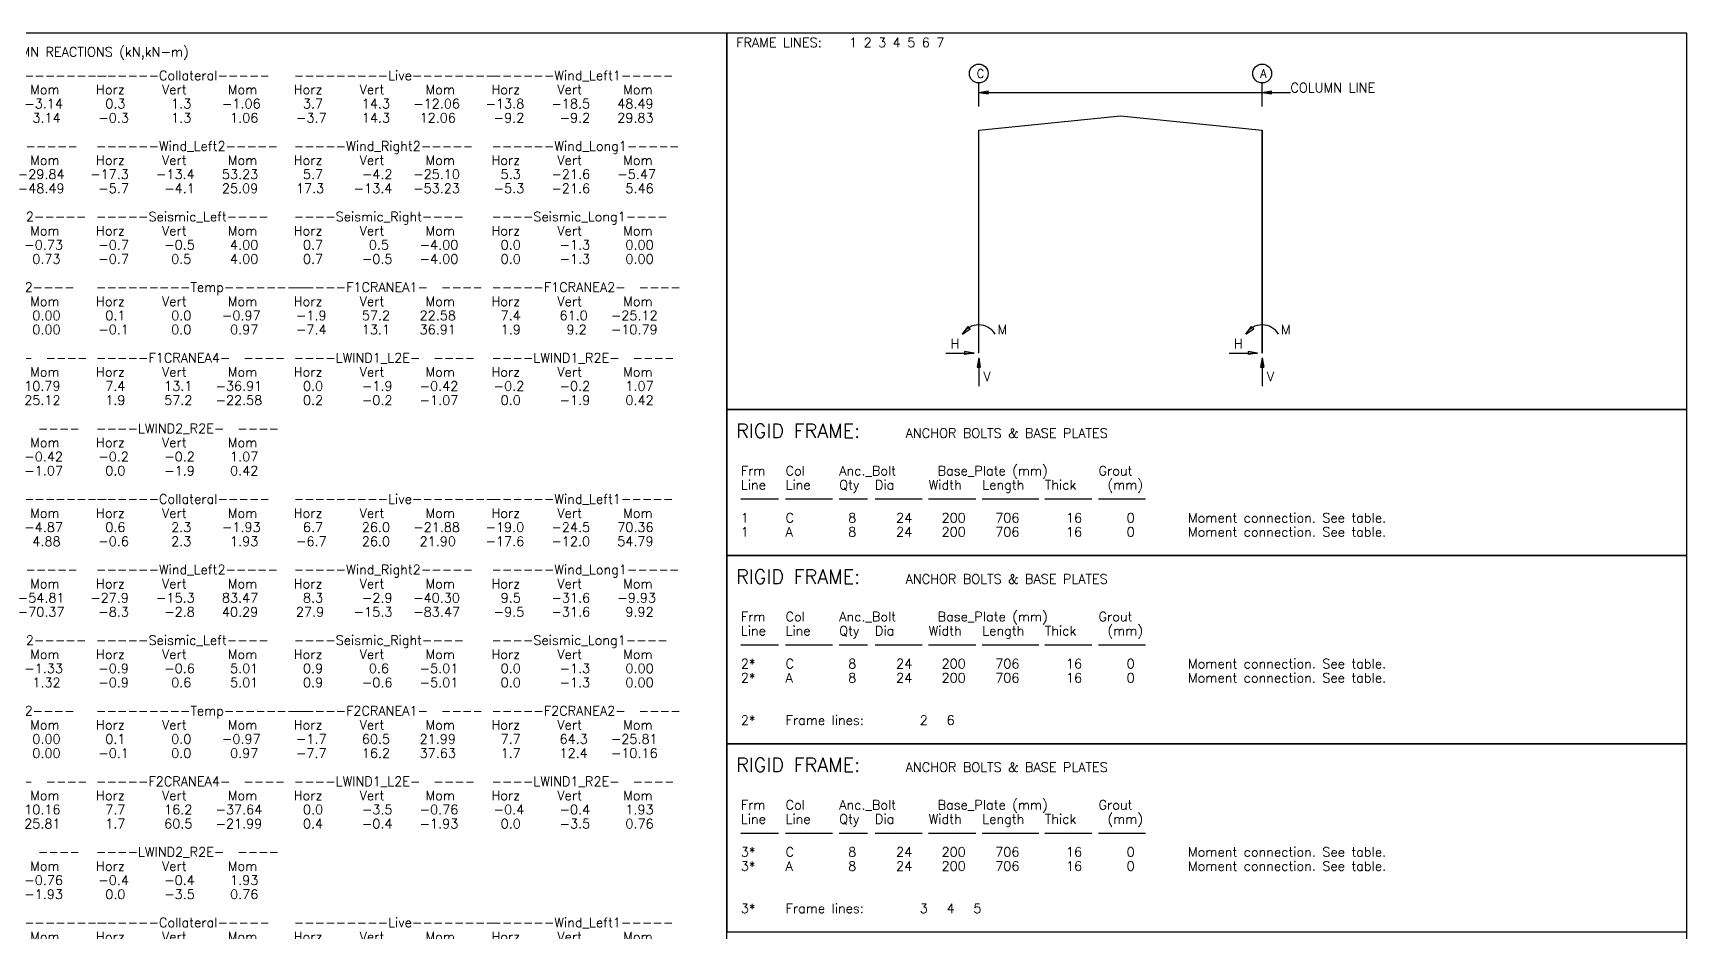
# Model space of a CAD drawing. Extents: x 0 to 63438, y 0 to 44860.
# Drawn here: x 31719 to 63438, y 27618 to 44860 of the extents above; entities that cross this region are included whole.
import ezdxf

# ---------------------------------------------------------------- set-up
doc = ezdxf.new("R2010")
doc.units = 0
doc.linetypes.add('CONTIN', pattern=[0])
doc.layers.get('0').update_dxf_attribs({"linetype": 'CONTIN'})
for name, color, linetype in [('1', 7, 'CONTIN'), ('13', 1, 'CONTIN'), ('14', 7, 'CONTIN'), ('20', 7, 'CONTIN'), ('22', 7, 'CONTIN'), ('26', 7, 'CONTIN')]:
    doc.layers.add(name, color=color, linetype=linetype)
doc.styles.add('SIMPLEX', font='SIMPLEX')

# ---------------------------------------------------------------- blocks, each defined once
blk = doc.blocks.new('MARROW')
for p, q in [((0, 0), (-2.54, 0.42)), ((-2.54, 0.42), (-2.54, -0.42)), ((0, 0), (-2.54, -0.42))]:
    blk.add_line(p, q)
blk = doc.blocks.new('RFRM-1', base_point=(-4833.298, 6138.369))
for p, q in [((13581.807, 6138.369), (-4833.298, 6138.369)), ((-4833.298, 6138.369), (-4833.298, -1083.242)), ((13581.807, -1083.242), (13581.807, 6138.369)), ((-4833.298, -1083.242), (13581.807, -1083.242))]:
    blk.add_line(p, q)
at = {"layer": '1'}
for p, q in [((0, 4730.155), (0, 5181.505)), ((5436.365, 4730.155), (5436.365, 5181.505)), ((0, 5000.965), (5977.987, 5000.965)), ((0, 4277.796), (2718.183, 4549.615)), ((2718.183, 4549.615), (5436.365, 4277.796)), ((0, 0), (0, 4277.796)), ((0, 0), (0, 4277.796)), ((5436.365, 4277.796), (5436.365, 0)), ((5436.365, 0), (5436.365, 4277.796)), ((-631.891, 0), (-90.27, 0)), ((4804.475, 0), (5346.095, 0)), ((0, -90.27), (0, -631.891)), ((5436.365, -90.27), (5436.365, -631.891))]:
    blk.add_line(p, q, dxfattribs=at)
for centre in [(0, 180.54), (5436.365, 180.54)]:
    blk.add_arc(centre, 361.081, 30, 150, dxfattribs=at)
at = {"layer": '13'}
for centre in [(0, 5362.045), (5436.365, 5362.045)]:
    blk.add_circle(centre, 180.54, dxfattribs=at)
at = {"layer": '1', "xscale": 71.079, "yscale": 71.079, "zscale": 71.079}
for p, rotation in [((0, 5000.965), 180), ((5436.365, 5000.965), 180), ((-312.705, 361.081), -135), ((5123.661, 361.081), -135), ((0, -90.27), 90), ((5436.365, -90.27), 90)]:
    blk.add_blockref('MARROW', p, dxfattribs=dict(at, rotation=rotation))
for p in [(-90.27, 0), (5346.095, 0)]:
    blk.add_blockref('MARROW', p, dxfattribs=at)
at = {"layer": '13', "style": 'SIMPLEX'}
for s, p in [('C', (-40.622, 5280.802)), ('A', (5395.744, 5280.802))]:
    blk.add_text(s, height=162.486, dxfattribs=at).set_placement(p)
at = {"layer": '14', "style": 'SIMPLEX'}
for s, p in [('FRAME LINES:', (-4652.758, 5867.559)), ('1 2 3 4 5 6 7', (-2486.275, 5867.559)), ('COLUMN LINE', (5977.987, 5000.965)), ('M', (361.081, 361.081)), ('M', (5797.446, 361.081)), ('H', (-541.621, 90.27)), ('H', (4894.745, 90.27)), ('V', (90.27, -541.621)), ('V', (5526.636, -541.621))]:
    blk.add_text(s, height=180.54, dxfattribs=at).set_placement(p)
blk = doc.blocks.new('BOLT01')
for p, q in [((18415.105, 0), (0, 0)), ((0, 0), (0, -2798.374)), ((18415.105, -2798.374), (18415.105, 0)), ((0, -2798.374), (18415.105, -2798.374))]:
    blk.add_line(p, q)
at = {"layer": '14'}
for p, q in [((270.81, -1715.133), (992.971, -1715.133)), ((1128.377, -1715.133), (2031.078, -1715.133)), ((2157.456, -1715.133), (2699.077, -1715.133)), ((2843.509, -1715.133), (3746.21, -1715.133)), ((3872.588, -1715.133), (4775.289, -1715.133)), ((4901.667, -1715.133), (5984.908, -1715.133)), ((6102.259, -1715.133), (7004.96, -1715.133)), ((7131.339, -1715.133), (8034.041, -1715.133))]:
    blk.add_line(p, q, dxfattribs=at)
at = {"layer": '13', "style": 'SIMPLEX'}
for s, p in [('1', (270.81, -2166.483)), ('C', (1128.377, -2166.483)), ('1', (270.81, -2437.294)), ('A', (1128.377, -2437.294))]:
    blk.add_text(s, height=180.54, dxfattribs=at).set_placement(p)
at = {"layer": '14', "style": 'SIMPLEX'}
for s, p in [('Frm', (270.81, -1263.782)), ('Col', (1128.377, -1263.782)), ('Anc._Bolt', (2157.456, -1263.782)), ('Base_Plate (mm)', (4044.101, -1263.782)), ('Grout', (7131.339, -1263.782)), ('Line', (270.81, -1534.592)), ('Line', (1128.377, -1534.592)), ('Qty', (2157.456, -1534.592)), ('Dia', (2843.509, -1534.592)), ('Width', (3872.588, -1534.592)), ('Length', (4901.667, -1534.592)), ('Thick', (6102.259, -1534.592)), ('(mm)', (7302.853, -1534.592)), ('Moment connection. See table.', (8846.475, -2166.483)), ('Moment connection. See table.', (8846.475, -2437.294))]:
    blk.add_text(s, height=180.54, dxfattribs=at).set_placement(p)
at = {"layer": '20', "style": 'SIMPLEX'}
for s, height, p in [('RIGID FRAME:', 270.81, (180.54, -541.621)), ('ANCHOR BOLTS & BASE PLATES', 180.54, (3430.265, -541.621))]:
    blk.add_text(s, height=height, dxfattribs=at).set_placement(p)
at = {"layer": '26', "style": 'SIMPLEX'}
for s, p in [('8', (2328.969, -2166.483)), ('   24', (2843.509, -2166.483)), ('  200', (3872.588, -2166.483)), ('  706', (4901.667, -2166.483)), ('   16', (6102.259, -2166.483)), ('    0', (7131.339, -2166.483)), ('8', (2328.969, -2437.294)), ('   24', (2843.509, -2437.294)), ('  200', (3872.588, -2437.294)), ('  706', (4901.667, -2437.294)), ('   16', (6102.259, -2437.294)), ('    0', (7131.339, -2437.294))]:
    blk.add_text(s, height=180.54, dxfattribs=at).set_placement(p)
blk = doc.blocks.new('BOLT02')
for p, q in [((18415.105, 0), (0, 0)), ((0, 0), (0, -3610.805)), ((18415.105, -3610.805), (18415.105, 0)), ((0, -3610.805), (18415.105, -3610.805))]:
    blk.add_line(p, q)
at = {"layer": '14'}
for p, q in [((270.81, -1715.133), (992.971, -1715.133)), ((1128.377, -1715.133), (2031.078, -1715.133)), ((2157.456, -1715.133), (2699.077, -1715.133)), ((2843.509, -1715.133), (3746.21, -1715.133)), ((3872.588, -1715.133), (4775.289, -1715.133)), ((4901.667, -1715.133), (5984.908, -1715.133)), ((6102.259, -1715.133), (7004.96, -1715.133)), ((7131.339, -1715.133), (8034.041, -1715.133))]:
    blk.add_line(p, q, dxfattribs=at)
at = {"layer": '13', "style": 'SIMPLEX'}
for s, p in [('2*', (270.81, -2166.483)), ('C', (1128.377, -2166.483)), ('2*', (270.81, -2437.294)), ('A', (1128.377, -2437.294)), ('2*', (270.81, -3249.725)), ('2', (3701.075, -3249.725)), ('6', (4215.614, -3249.725))]:
    blk.add_text(s, height=180.54, dxfattribs=at).set_placement(p)
at = {"layer": '14', "style": 'SIMPLEX'}
for s, p in [('Frm', (270.81, -1263.782)), ('Col', (1128.377, -1263.782)), ('Anc._Bolt', (2157.456, -1263.782)), ('Base_Plate (mm)', (4044.101, -1263.782)), ('Grout', (7131.339, -1263.782)), ('Line', (270.81, -1534.592)), ('Line', (1128.377, -1534.592)), ('Qty', (2157.456, -1534.592)), ('Dia', (2843.509, -1534.592)), ('Width', (3872.588, -1534.592)), ('Length', (4901.667, -1534.592)), ('Thick', (6102.259, -1534.592)), ('(mm)', (7302.853, -1534.592)), ('Moment connection. See table.', (8846.475, -2166.483)), ('Moment connection. See table.', (8846.475, -2437.294)), ('Frame lines:', (1128.377, -3249.725))]:
    blk.add_text(s, height=180.54, dxfattribs=at).set_placement(p)
at = {"layer": '20', "style": 'SIMPLEX'}
for s, height, p in [('RIGID FRAME:', 270.81, (180.54, -541.621)), ('ANCHOR BOLTS & BASE PLATES', 180.54, (3430.265, -541.621))]:
    blk.add_text(s, height=height, dxfattribs=at).set_placement(p)
at = {"layer": '26', "style": 'SIMPLEX'}
for s, p in [('8', (2328.969, -2166.483)), ('   24', (2843.509, -2166.483)), ('  200', (3872.588, -2166.483)), ('  706', (4901.667, -2166.483)), ('   16', (6102.259, -2166.483)), ('    0', (7131.339, -2166.483)), ('8', (2328.969, -2437.294)), ('   24', (2843.509, -2437.294)), ('  200', (3872.588, -2437.294)), ('  706', (4901.667, -2437.294)), ('   16', (6102.259, -2437.294)), ('    0', (7131.339, -2437.294))]:
    blk.add_text(s, height=180.54, dxfattribs=at).set_placement(p)
blk = doc.blocks.new('BOLT03')
for p, q in [((18415.105, 0), (0, 0)), ((0, 0), (0, -3610.805)), ((18415.105, -3610.805), (18415.105, 0)), ((0, -3610.805), (18415.105, -3610.805))]:
    blk.add_line(p, q)
at = {"layer": '14'}
for p, q in [((270.81, -1715.133), (992.971, -1715.133)), ((1128.377, -1715.133), (2031.078, -1715.133)), ((2157.456, -1715.133), (2699.077, -1715.133)), ((2843.509, -1715.133), (3746.21, -1715.133)), ((3872.588, -1715.133), (4775.289, -1715.133)), ((4901.667, -1715.133), (5984.908, -1715.133)), ((6102.259, -1715.133), (7004.96, -1715.133)), ((7131.339, -1715.133), (8034.041, -1715.133))]:
    blk.add_line(p, q, dxfattribs=at)
at = {"layer": '13', "style": 'SIMPLEX'}
for s, p in [('3*', (270.81, -2166.483)), ('C', (1128.377, -2166.483)), ('3*', (270.81, -2437.294)), ('A', (1128.377, -2437.294)), ('3*', (270.81, -3249.725)), ('3', (3701.075, -3249.725)), ('4', (4215.614, -3249.725)), ('5', (4730.154, -3249.725))]:
    blk.add_text(s, height=180.54, dxfattribs=at).set_placement(p)
at = {"layer": '14', "style": 'SIMPLEX'}
for s, p in [('Frm', (270.81, -1263.782)), ('Col', (1128.377, -1263.782)), ('Anc._Bolt', (2157.456, -1263.782)), ('Base_Plate (mm)', (4044.101, -1263.782)), ('Grout', (7131.339, -1263.782)), ('Line', (270.81, -1534.592)), ('Line', (1128.377, -1534.592)), ('Qty', (2157.456, -1534.592)), ('Dia', (2843.509, -1534.592)), ('Width', (3872.588, -1534.592)), ('Length', (4901.667, -1534.592)), ('Thick', (6102.259, -1534.592)), ('(mm)', (7302.853, -1534.592)), ('Moment connection. See table.', (8846.475, -2166.483)), ('Moment connection. See table.', (8846.475, -2437.294)), ('Frame lines:', (1128.377, -3249.725))]:
    blk.add_text(s, height=180.54, dxfattribs=at).set_placement(p)
at = {"layer": '20', "style": 'SIMPLEX'}
for s, height, p in [('RIGID FRAME:', 270.81, (180.54, -541.621)), ('ANCHOR BOLTS & BASE PLATES', 180.54, (3430.265, -541.621))]:
    blk.add_text(s, height=height, dxfattribs=at).set_placement(p)
at = {"layer": '26', "style": 'SIMPLEX'}
for s, p in [('8', (2328.969, -2166.483)), ('   24', (2843.509, -2166.483)), ('  200', (3872.588, -2166.483)), ('  706', (4901.667, -2166.483)), ('   16', (6102.259, -2166.483)), ('    0', (7131.339, -2166.483)), ('8', (2328.969, -2437.294)), ('   24', (2843.509, -2437.294)), ('  200', (3872.588, -2437.294)), ('  706', (4901.667, -2437.294)), ('   16', (6102.259, -2437.294)), ('    0', (7131.339, -2437.294))]:
    blk.add_text(s, height=180.54, dxfattribs=at).set_placement(p)
blk = doc.blocks.new('RFBASE')
at = {"layer": '1'}
for p, q in [((18415.105, 0), (0, 0)), ((18415.105, -32452.111), (18415.105, 0))]:
    blk.add_line(p, q, dxfattribs=at)
at = {"layer": '14', "style": 'SIMPLEX'}
for s, p in [('---------Dead--------', (2527.564, -902.701)), ('------Collateral-----', (6318.909, -902.701)), ('---------Live--------', (10110.254, -902.701)), ('------Wind_Left1-----', (13901.6, -902.701)), ('Mom', (5055.127, -1173.512)), ('Horz', (6318.909, -1173.512)), ('Vert', (7582.691, -1173.512)), ('Mom', (8846.473, -1173.512)), ('Horz', (10110.254, -1173.512)), ('Vert', (11374.036, -1173.512)), ('Mom', (12637.817, -1173.512)), ('Horz', (13901.6, -1173.512)), ('Vert', (15165.381, -1173.512)), ('Mom', (16429.162, -1173.512)), ('-----Wind_Right1-----', (2527.564, -2256.754)), ('------Wind_Left2-----', (6318.909, -2256.754)), ('-----Wind_Right2-----', (10110.254, -2256.754)), ('------Wind_Long1-----', (13901.6, -2256.754)), ('Mom', (5055.127, -2527.564)), ('Horz', (6318.909, -2527.564)), ('Vert', (7582.691, -2527.564)), ('Mom', (8846.473, -2527.564)), ('Horz', (10110.254, -2527.564)), ('Vert', (11374.036, -2527.564)), ('Mom', (12637.817, -2527.564)), ('Horz', (13901.6, -2527.564)), ('Vert', (15165.381, -2527.564)), ('Mom', (16429.162, -2527.564)), ('------Wind_Long2-----', (2527.564, -3610.805)), ('-----Seismic_Left----', (6318.909, -3610.805)), ('----Seismic_Right----', (10110.254, -3610.805)), ('----Seismic_Long1----', (13901.6, -3610.805)), ('Mom', (5055.127, -3881.615)), ('Horz', (6318.909, -3881.615)), ('Vert', (7582.691, -3881.615)), ('Mom', (8846.473, -3881.615)), ('Horz', (10110.254, -3881.615)), ('Vert', (11374.036, -3881.615)), ('Mom', (12637.817, -3881.615)), ('Horz', (13901.6, -3881.615)), ('Vert', (15165.381, -3881.615)), ('Mom', (16429.162, -3881.615)), ('----Seismic_Long2----', (2527.564, -4964.857)), ('Mom', (5055.127, -5235.667)), ('---------Temp--------', (6318.909, -4964.857)), ('Horz', (6318.909, -5235.667)), ('Vert', (7582.691, -5235.667)), ('Mom', (8846.473, -5235.667)), ('-----F1CRANEA1-  ----', (10110.254, -4964.857)), ('Horz', (10110.254, -5235.667)), ('Vert', (11374.036, -5235.667)), ('Mom', (12637.817, -5235.667)), ('-----F1CRANEA2-  ----', (13901.6, -4964.857)), ('Horz', (13901.6, -5235.667)), ('Vert', (15165.381, -5235.667)), ('Mom', (16429.162, -5235.667)), ('-----F1CRANEA3-  ----', (2527.564, -6318.908)), ('-----F1CRANEA4-  ----', (6318.909, -6318.908)), ('----LWIND1_L2E-  ----', (10110.254, -6318.908)), ('----LWIND1_R2E-  ----', (13901.6, -6318.908)), ('Mom', (5055.127, -6589.719)), ('Horz', (6318.909, -6589.719)), ('Vert', (7582.691, -6589.719)), ('Mom', (8846.473, -6589.719)), ('Horz', (10110.254, -6589.719)), ('Vert', (11374.036, -6589.719)), ('Mom', (12637.817, -6589.719)), ('Horz', (13901.6, -6589.719)), ('Vert', (15165.381, -6589.719)), ('Mom', (16429.162, -6589.719)), ('----LWIND2_L2E-  ----', (2527.564, -7672.961)), ('----LWIND2_R2E-  ----', (6318.909, -7672.961)), ('Mom', (5055.127, -7943.771)), ('Horz', (6318.909, -7943.771)), ('Vert', (7582.691, -7943.771)), ('Mom', (8846.473, -7943.771)), ('---------Dead--------', (2527.564, -9027.013)), ('------Collateral-----', (6318.909, -9027.013)), ('---------Live--------', (10110.254, -9027.013)), ('------Wind_Left1-----', (13901.6, -9027.013)), ('Mom', (5055.127, -9297.823)), ('Horz', (6318.909, -9297.823)), ('Vert', (7582.691, -9297.823)), ('Mom', (8846.473, -9297.823)), ('Horz', (10110.254, -9297.823)), ('Vert', (11374.036, -9297.823)), ('Mom', (12637.817, -9297.823)), ('Horz', (13901.6, -9297.823)), ('Vert', (15165.381, -9297.823)), ('Mom', (16429.162, -9297.823)), ('-----Wind_Right1-----', (2527.564, -10381.064)), ('------Wind_Left2-----', (6318.909, -10381.064)), ('-----Wind_Right2-----', (10110.254, -10381.064)), ('------Wind_Long1-----', (13901.6, -10381.064)), ('Mom', (5055.127, -10651.875)), ('Horz', (6318.909, -10651.875)), ('Vert', (7582.691, -10651.875)), ('Mom', (8846.473, -10651.875)), ('Horz', (10110.254, -10651.875)), ('Vert', (11374.036, -10651.875)), ('Mom', (12637.817, -10651.875)), ('Horz', (13901.6, -10651.875)), ('Vert', (15165.381, -10651.875)), ('Mom', (16429.162, -10651.875)), ('------Wind_Long2-----', (2527.564, -11735.117)), ('-----Seismic_Left----', (6318.909, -11735.117)), ('----Seismic_Right----', (10110.254, -11735.117)), ('----Seismic_Long1----', (13901.6, -11735.117)), ('Mom', (5055.127, -12005.928)), ('Horz', (6318.909, -12005.928)), ('Vert', (7582.691, -12005.928)), ('Mom', (8846.473, -12005.928)), ('Horz', (10110.254, -12005.928)), ('Vert', (11374.036, -12005.928)), ('Mom', (12637.817, -12005.928)), ('Horz', (13901.6, -12005.928)), ('Vert', (15165.381, -12005.928)), ('Mom', (16429.162, -12005.928)), ('----Seismic_Long2----', (2527.564, -13089.168)), ('---------Temp--------', (6318.909, -13089.168)), ('-----F2CRANEA1-  ----', (10110.254, -13089.168)), ('-----F2CRANEA2-  ----', (13901.6, -13089.168)), ('Mom', (5055.127, -13359.979)), ('Horz', (6318.909, -13359.979)), ('Vert', (7582.691, -13359.979)), ('Mom', (8846.473, -13359.979)), ('Horz', (10110.254, -13359.979)), ('Vert', (11374.036, -13359.979)), ('Mom', (12637.817, -13359.979)), ('Horz', (13901.6, -13359.979)), ('Vert', (15165.381, -13359.979)), ('Mom', (16429.162, -13359.979)), ('-----F2CRANEA3-  ----', (2527.564, -14443.219)), ('-----F2CRANEA4-  ----', (6318.909, -14443.219)), ('----LWIND1_L2E-  ----', (10110.254, -14443.219)), ('----LWIND1_R2E-  ----', (13901.6, -14443.219)), ('Mom', (5055.127, -14714.028)), ('Horz', (6318.909, -14714.028)), ('Vert', (7582.691, -14714.028)), ('Mom', (8846.473, -14714.028)), ('Horz', (10110.254, -14714.028)), ('Vert', (11374.036, -14714.028)), ('Mom', (12637.817, -14714.028)), ('Horz', (13901.6, -14714.028)), ('Vert', (15165.381, -14714.028)), ('Mom', (16429.162, -14714.028)), ('----LWIND2_L2E-  ----', (2527.564, -15797.27)), ('----LWIND2_R2E-  ----', (6318.909, -15797.27)), ('Mom', (5055.127, -16068.079)), ('Horz', (6318.909, -16068.079)), ('Vert', (7582.691, -16068.079)), ('Mom', (8846.473, -16068.079)), ('---------Dead--------', (2527.564, -17151.32)), ('------Collateral-----', (6318.909, -17151.32)), ('---------Live--------', (10110.254, -17151.32)), ('------Wind_Left1-----', (13901.6, -17151.32)), ('Mom', (5055.127, -17422.131)), ('Horz', (6318.909, -17422.131)), ('Vert', (7582.691, -17422.131)), ('Mom', (8846.473, -17422.131)), ('Horz', (10110.254, -17422.131)), ('Vert', (11374.036, -17422.131)), ('Mom', (12637.817, -17422.131)), ('Horz', (13901.6, -17422.131)), ('Vert', (15165.381, -17422.131)), ('Mom', (16429.162, -17422.131))]:
    blk.add_text(s, height=180.54, dxfattribs=at).set_placement(p)
at = {"layer": '20', "style": 'SIMPLEX'}
blk.add_text('BASIC COLUMN REACTIONS (kN,kN-m)', height=180.54, dxfattribs=at).set_placement((3430.265, -451.351))
at = {"layer": '26', "style": 'SIMPLEX'}
for s, p in [('  -3.14', (4694.047, -1444.322)), ('    0.3', (5957.829, -1444.322)), ('    1.3', (7221.611, -1444.322)), ('  -1.06', (8485.392, -1444.322)), ('    3.7', (9749.174, -1444.322)), ('   14.3', (11012.955, -1444.322)), (' -12.06', (12276.737, -1444.322)), ('  -13.8', (13540.519, -1444.322)), ('  -18.5', (14804.301, -1444.322)), ('  48.49', (16068.083, -1444.322)), ('   3.14', (4694.047, -1715.133)), ('   -0.3', (5957.829, -1715.133)), ('    1.3', (7221.611, -1715.133)), ('   1.06', (8485.392, -1715.133)), ('   -3.7', (9749.174, -1715.133)), ('   14.3', (11012.955, -1715.133)), ('  12.06', (12276.737, -1715.133)), ('   -9.2', (13540.519, -1715.133)), ('   -9.2', (14804.301, -1715.133)), ('  29.83', (16068.083, -1715.133)), (' -29.84', (4694.047, -2798.374)), ('  -17.3', (5957.829, -2798.374)), ('  -13.4', (7221.611, -2798.374)), ('  53.23', (8485.392, -2798.374)), ('    5.7', (9749.174, -2798.374)), ('   -4.2', (11012.955, -2798.374)), (' -25.10', (12276.737, -2798.374)), ('    5.3', (13540.519, -2798.374)), ('  -21.6', (14804.301, -2798.374)), ('  -5.47', (16068.083, -2798.374)), (' -48.49', (4694.047, -3069.185)), ('   -5.7', (5957.829, -3069.185)), ('   -4.1', (7221.611, -3069.185)), ('  25.09', (8485.392, -3069.185)), ('   17.3', (9749.174, -3069.185)), ('  -13.4', (11012.955, -3069.185)), (' -53.23', (12276.737, -3069.185)), ('   -5.3', (13540.519, -3069.185)), ('  -21.6', (14804.301, -3069.185)), ('   5.46', (16068.083, -3069.185)), ('  -0.73', (4694.047, -4152.426)), ('   -0.7', (5957.829, -4152.426)), ('   -0.5', (7221.611, -4152.426)), ('   4.00', (8485.392, -4152.426)), ('    0.7', (9749.174, -4152.426)), ('    0.5', (11012.955, -4152.426)), ('  -4.00', (12276.737, -4152.426)), ('    0.0', (13540.519, -4152.426)), ('   -1.3', (14804.301, -4152.426)), ('   0.00', (16068.083, -4152.426)), ('   0.73', (4694.047, -4423.237)), ('   -0.7', (5957.829, -4423.237)), ('    0.5', (7221.611, -4423.237)), ('   4.00', (8485.392, -4423.237)), ('    0.7', (9749.174, -4423.237)), ('   -0.5', (11012.955, -4423.237)), ('  -4.00', (12276.737, -4423.237)), ('    0.0', (13540.519, -4423.237)), ('   -1.3', (14804.301, -4423.237)), ('   0.00', (16068.083, -4423.237)), ('   0.00', (4694.047, -5506.478)), ('    0.1', (5957.829, -5506.478)), ('    0.0', (7221.611, -5506.478)), ('  -0.97', (8485.392, -5506.478)), ('   -1.9', (9749.174, -5506.478)), ('   57.2', (11012.955, -5506.478)), ('  22.58', (12276.737, -5506.478)), ('    7.4', (13540.519, -5506.478)), ('   61.0', (14804.301, -5506.478)), (' -25.12', (16068.083, -5506.478)), ('   0.00', (4694.047, -5777.288)), ('   -0.1', (5957.829, -5777.288)), ('    0.0', (7221.611, -5777.288)), ('   0.97', (8485.392, -5777.288)), ('   -7.4', (9749.174, -5777.288)), ('   13.1', (11012.955, -5777.288)), ('  36.91', (12276.737, -5777.288)), ('    1.9', (13540.519, -5777.288)), ('    9.2', (14804.301, -5777.288)), (' -10.79', (16068.083, -5777.288)), ('  25.12', (4694.047, -7131.339)), ('  10.79', (4694.047, -6860.529)), ('    7.4', (5957.829, -6860.529)), ('    1.9', (5957.829, -7131.339)), ('   57.2', (7221.611, -7131.339)), ('   13.1', (7221.611, -6860.529)), (' -36.91', (8485.392, -6860.529)), (' -22.58', (8485.392, -7131.339)), ('    0.0', (9749.174, -6860.529)), ('    0.2', (9749.174, -7131.339)), ('   -1.9', (11012.955, -6860.529)), ('   -0.2', (11012.955, -7131.339)), ('  -0.42', (12276.737, -6860.529)), ('  -1.07', (12276.737, -7131.339)), ('   -0.2', (13540.519, -6860.529)), ('    0.0', (13540.519, -7131.339)), ('   -0.2', (14804.301, -6860.529)), ('   -1.9', (14804.301, -7131.339)), ('   0.42', (16068.083, -7131.339)), ('   1.07', (16068.083, -6860.529)), ('  -0.42', (4694.047, -8214.581)), ('   -0.2', (5957.829, -8214.581)), ('   -0.2', (7221.611, -8214.581)), ('   1.07', (8485.392, -8214.581)), ('  -1.07', (4694.047, -8485.392)), ('    0.0', (5957.829, -8485.392)), ('   -1.9', (7221.611, -8485.392)), ('   0.42', (8485.392, -8485.392)), ('  -4.87', (4694.047, -9568.633)), ('    0.6', (5957.829, -9568.633)), ('    2.3', (7221.611, -9568.633)), ('  -1.93', (8485.392, -9568.633)), ('    6.7', (9749.174, -9568.633)), ('   26.0', (11012.955, -9568.633)), (' -21.88', (12276.737, -9568.633)), ('  -19.0', (13540.519, -9568.633)), ('  -24.5', (14804.301, -9568.633)), ('  70.36', (16068.083, -9568.633)), ('   4.88', (4694.047, -9839.443)), ('   -0.6', (5957.829, -9839.443)), ('    2.3', (7221.611, -9839.443)), ('   1.93', (8485.392, -9839.443)), ('   -6.7', (9749.174, -9839.443)), ('   26.0', (11012.955, -9839.443)), ('  21.90', (12276.737, -9839.443)), ('  -17.6', (13540.519, -9839.443)), ('  -12.0', (14804.301, -9839.443)), ('  54.79', (16068.083, -9839.443)), (' -54.81', (4694.047, -10922.686)), ('  -27.9', (5957.829, -10922.686)), ('  -15.3', (7221.611, -10922.686)), ('  83.47', (8485.392, -10922.686)), ('    8.3', (9749.174, -10922.686)), ('   -2.9', (11012.955, -10922.686)), (' -40.30', (12276.737, -10922.686)), ('    9.5', (13540.519, -10922.686)), ('  -31.6', (14804.301, -10922.686)), ('  -9.93', (16068.083, -10922.686)), (' -70.37', (4694.047, -11193.496)), ('   -8.3', (5957.829, -11193.496)), ('   -2.8', (7221.611, -11193.496)), ('  40.29', (8485.392, -11193.496)), ('   27.9', (9749.174, -11193.496)), ('  -15.3', (11012.955, -11193.496)), (' -83.47', (12276.737, -11193.496)), ('   -9.5', (13540.519, -11193.496)), ('  -31.6', (14804.301, -11193.496)), ('   9.92', (16068.083, -11193.496)), ('  -1.33', (4694.047, -12276.737)), ('   1.32', (4694.047, -12547.548)), ('   -0.9', (5957.829, -12276.737)), ('   -0.9', (5957.829, -12547.548)), ('   -0.6', (7221.611, -12276.737)), ('    0.6', (7221.611, -12547.548)), ('   5.01', (8485.392, -12276.737)), ('   5.01', (8485.392, -12547.548)), ('    0.9', (9749.174, -12276.737)), ('    0.9', (9749.174, -12547.548)), ('   -0.6', (11012.955, -12547.548)), ('    0.6', (11012.955, -12276.737)), ('  -5.01', (12276.737, -12276.737)), ('  -5.01', (12276.737, -12547.548)), ('    0.0', (13540.519, -12276.737)), ('    0.0', (13540.519, -12547.548)), ('   -1.3', (14804.301, -12276.737)), ('   -1.3', (14804.301, -12547.548)), ('   0.00', (16068.083, -12276.737)), ('   0.00', (16068.083, -12547.548)), ('   0.00', (4694.047, -13630.789)), ('    0.1', (5957.829, -13630.789)), ('    0.0', (7221.611, -13630.789)), ('  -0.97', (8485.392, -13630.789)), ('   -1.7', (9749.174, -13630.789)), ('   60.5', (11012.955, -13630.789)), ('  21.99', (12276.737, -13630.789)), ('    7.7', (13540.519, -13630.789)), ('   64.3', (14804.301, -13630.789)), (' -25.81', (16068.083, -13630.789)), ('   0.00', (4694.047, -13901.6)), ('   -0.1', (5957.829, -13901.6)), ('    0.0', (7221.611, -13901.6)), ('   0.97', (8485.392, -13901.6)), ('   -7.7', (9749.174, -13901.6)), ('   16.2', (11012.955, -13901.6)), ('  37.63', (12276.737, -13901.6)), ('    1.7', (13540.519, -13901.6)), ('   12.4', (14804.301, -13901.6)), (' -10.16', (16068.083, -13901.6)), ('  10.16', (4694.047, -14984.84)), ('    7.7', (5957.829, -14984.84)), ('   16.2', (7221.611, -14984.84)), (' -37.64', (8485.392, -14984.84)), ('    0.0', (9749.174, -14984.84)), ('   -3.5', (11012.955, -14984.84)), ('  -0.76', (12276.737, -14984.84)), ('   -0.4', (13540.519, -14984.84)), ('   -0.4', (14804.301, -14984.84)), ('   1.93', (16068.083, -14984.84)), ('  25.81', (4694.047, -15255.65)), ('    1.7', (5957.829, -15255.65)), ('   60.5', (7221.611, -15255.65)), (' -21.99', (8485.392, -15255.65)), ('    0.4', (9749.174, -15255.65)), ('   -0.4', (11012.955, -15255.65)), ('  -1.93', (12276.737, -15255.65)), ('    0.0', (13540.519, -15255.65)), ('   -3.5', (14804.301, -15255.65)), ('   0.76', (16068.083, -15255.65)), ('  -0.76', (4694.047, -16338.891)), ('   -0.4', (5957.829, -16338.891)), ('   -0.4', (7221.611, -16338.891)), ('   1.93', (8485.392, -16338.891)), ('  -1.93', (4694.047, -16609.701)), ('    0.0', (5957.829, -16609.701)), ('   -3.5', (7221.611, -16609.701)), ('   0.76', (8485.392, -16609.701))]:
    blk.add_text(s, height=180.54, dxfattribs=at).set_placement(p)

msp = doc.modelspace()

# ---------------------------------------------------------------- linework, layer by layer
at = {"layer": '22'}
for p, q in [((63437.855, 44859.633), (0, 44859.633)), ((63437.855, 0), (63437.855, 44859.633))]:
    msp.add_line(p, q, dxfattribs=at)

# ---------------------------------------------------------------- block references
at = {"layer": '1'}
for name, p in [('RFBASE', (26607.646, 44859.633)), ('RFRM-1', (45022.754, 44859.633)), ('BOLT01', (45022.754, 37638.023)), ('BOLT02', (45022.754, 34839.648)), ('BOLT03', (45022.754, 31228.844))]:
    msp.add_blockref(name, p, dxfattribs=at)

doc.saveas('drawing.dxf')
